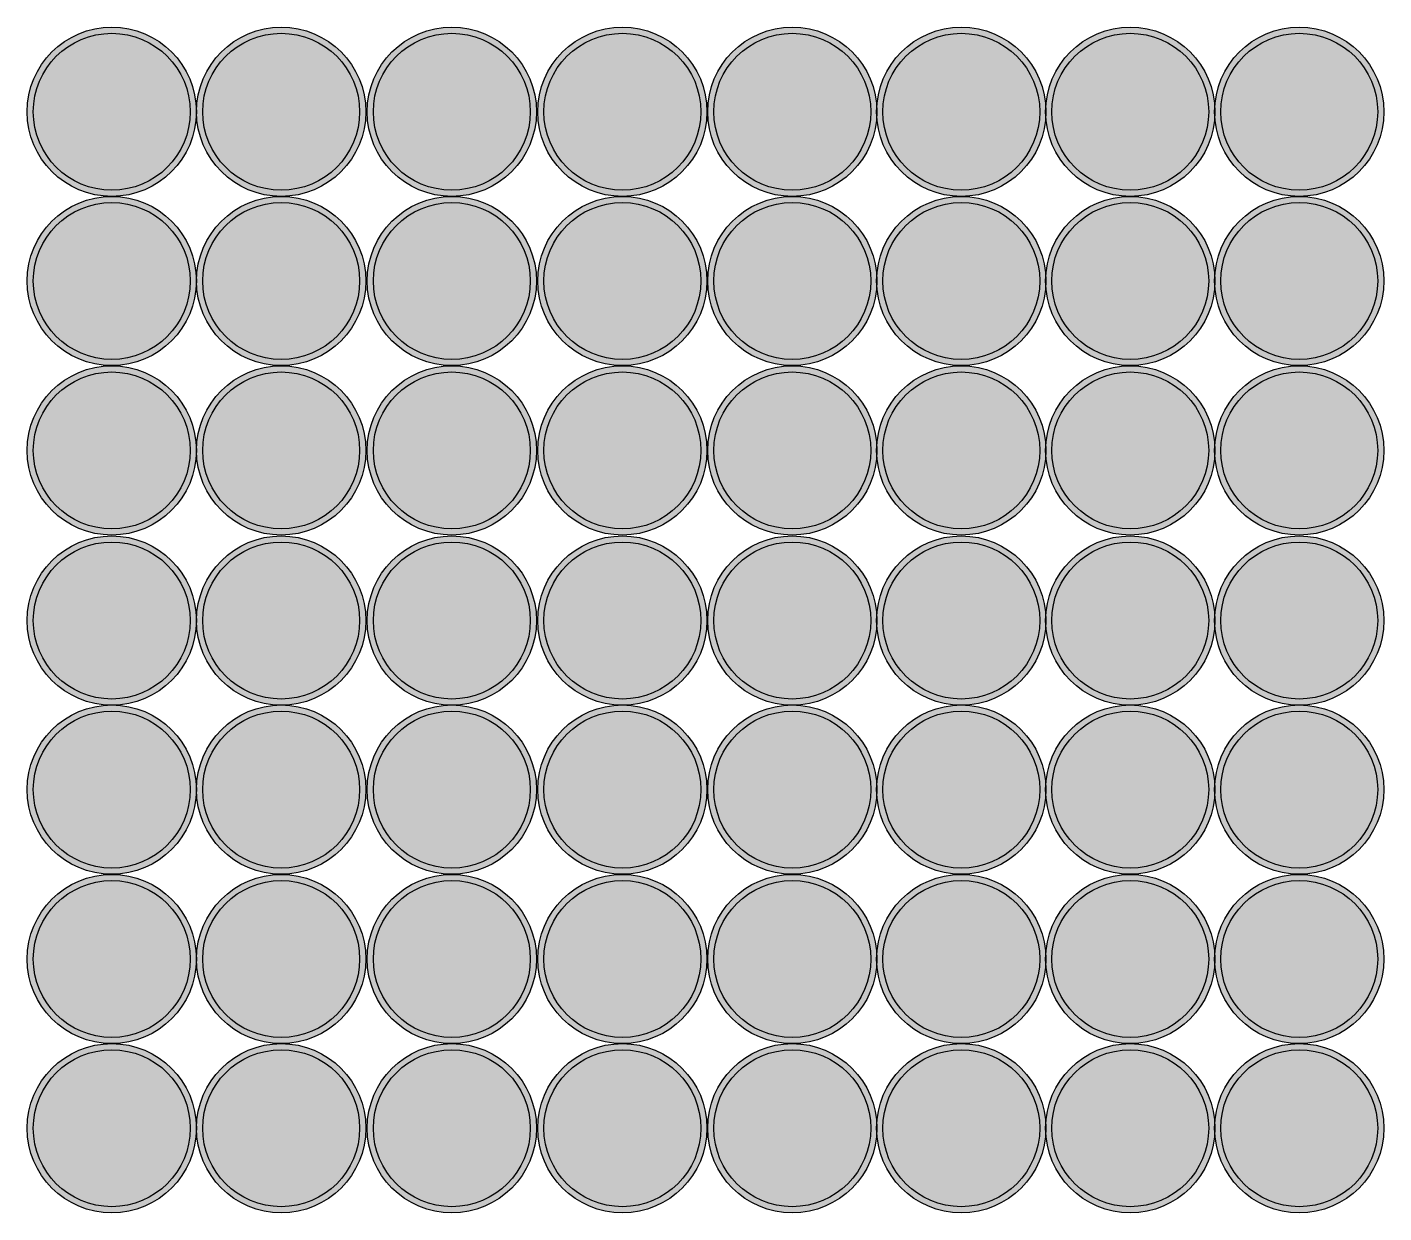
# Model space of a CAD drawing. Header units: inches. Extents: x 2620 to 4317, y 1826 to 2873.
# Drawn here: x 3246.76 to 3274.33, y 2526.34 to 2550.43 of the extents above; entities that cross this region are included whole.
import ezdxf

# ---------------------------------------------------------------- set-up
doc = ezdxf.new("R2010")
doc.units = ezdxf.units.IN
doc.header["$MEASUREMENT"] = 0

msp = doc.modelspace()

# ---------------------------------------------------------------- hatches: boundary and pattern name
h = msp.add_hatch(color=256)
h.dxf.hatch_style = 1
h.set_gradient(color1=(41, 49, 137), color2=(19, 103, 52), tint=1, name='INVCURVED')
h.paths.add_polyline_path([(3246.7558, 2548.71449, 1), (3250.1958, 2548.71449, 1)])
h.paths.add_polyline_path([(3250.0708, 2548.71449, -1), (3246.8808, 2548.71449, -1)], flags=16)
h = msp.add_hatch(color=256)
h.dxf.hatch_style = 1
h.set_gradient(color1=(242, 103, 34), color2=(248, 153, 30), tint=1)
h.paths.add_polyline_path([(3250.0708, 2548.71449, 1), (3246.8808, 2548.71449, 1)])
h = msp.add_hatch(color=256)
h.dxf.hatch_style = 1
h.set_gradient(color1=(41, 49, 137), color2=(19, 103, 52), tint=1, name='INVCURVED')
h.paths.add_polyline_path([(3250.19953, 2548.71449, 1), (3253.63953, 2548.71449, 1)])
h.paths.add_polyline_path([(3253.51453, 2548.71449, -1), (3250.32453, 2548.71449, -1)], flags=16)
h = msp.add_hatch(color=256)
h.dxf.hatch_style = 1
h.set_gradient(color1=(242, 103, 34), color2=(248, 153, 30), tint=1)
h.paths.add_polyline_path([(3253.51453, 2548.71449, 1), (3250.32453, 2548.71449, 1)])
h = msp.add_hatch(color=256)
h.dxf.hatch_style = 1
h.set_gradient(color1=(41, 49, 137), color2=(19, 103, 52), tint=1, name='INVCURVED')
h.paths.add_polyline_path([(3253.66808, 2548.71449, 1), (3257.10808, 2548.71449, 1)])
h.paths.add_polyline_path([(3256.98308, 2548.71449, -1), (3253.79308, 2548.71449, -1)], flags=16)
h = msp.add_hatch(color=256)
h.dxf.hatch_style = 1
h.set_gradient(color1=(242, 103, 34), color2=(248, 153, 30), tint=1)
h.paths.add_polyline_path([(3256.98308, 2548.71449, 1), (3253.79308, 2548.71449, 1)])
h = msp.add_hatch(color=256)
h.dxf.hatch_style = 1
h.set_gradient(color1=(41, 49, 137), color2=(19, 103, 52), tint=1, name='INVCURVED')
h.paths.add_polyline_path([(3257.13427, 2548.71449, 1), (3260.57427, 2548.71449, 1)])
h.paths.add_polyline_path([(3260.44927, 2548.71449, -1), (3257.25927, 2548.71449, -1)], flags=16)
h = msp.add_hatch(color=256)
h.dxf.hatch_style = 1
h.set_gradient(color1=(242, 103, 34), color2=(248, 153, 30), tint=1)
h.paths.add_polyline_path([(3260.44927, 2548.71449, 1), (3257.25927, 2548.71449, 1)])
h = msp.add_hatch(color=256)
h.dxf.hatch_style = 1
h.set_gradient(color1=(41, 49, 137), color2=(19, 103, 52), tint=1, name='INVCURVED')
h.paths.add_polyline_path([(3260.5882, 2548.71449, 1), (3264.0282, 2548.71449, 1)])
h.paths.add_polyline_path([(3263.9032, 2548.71449, -1), (3260.7132, 2548.71449, -1)], flags=16)
h = msp.add_hatch(color=256)
h.dxf.hatch_style = 1
h.set_gradient(color1=(242, 103, 34), color2=(248, 153, 30), tint=1)
h.paths.add_polyline_path([(3263.9032, 2548.71449, 1), (3260.7132, 2548.71449, 1)])
h = msp.add_hatch(color=256)
h.dxf.hatch_style = 1
h.set_gradient(color1=(41, 49, 137), color2=(19, 103, 52), tint=1, name='INVCURVED')
h.paths.add_polyline_path([(3264.02297, 2548.71449, 1), (3267.46297, 2548.71449, 1)])
h.paths.add_polyline_path([(3267.33797, 2548.71449, -1), (3264.14797, 2548.71449, -1)], flags=16)
h = msp.add_hatch(color=256)
h.dxf.hatch_style = 1
h.set_gradient(color1=(242, 103, 34), color2=(248, 153, 30), tint=1)
h.paths.add_polyline_path([(3267.33797, 2548.71449, 1), (3264.14797, 2548.71449, 1)])
h = msp.add_hatch(color=256)
h.dxf.hatch_style = 1
h.set_gradient(color1=(41, 49, 137), color2=(19, 103, 52), tint=1, name='INVCURVED')
h.paths.add_polyline_path([(3267.45774, 2548.71449, 1), (3270.89774, 2548.71449, 1)])
h.paths.add_polyline_path([(3270.77274, 2548.71449, -1), (3267.58274, 2548.71449, -1)], flags=16)
h = msp.add_hatch(color=256)
h.dxf.hatch_style = 1
h.set_gradient(color1=(242, 103, 34), color2=(248, 153, 30), tint=1)
h.paths.add_polyline_path([(3270.77274, 2548.71449, 1), (3267.58274, 2548.71449, 1)])
h = msp.add_hatch(color=256)
h.dxf.hatch_style = 1
h.set_gradient(color1=(41, 49, 137), color2=(19, 103, 52), tint=1, name='INVCURVED')
h.paths.add_polyline_path([(3270.89233, 2548.71449, 1), (3274.33233, 2548.71449, 1)])
h.paths.add_polyline_path([(3274.20733, 2548.71449, -1), (3271.01733, 2548.71449, -1)], flags=16)
h = msp.add_hatch(color=256)
h.dxf.hatch_style = 1
h.set_gradient(color1=(242, 103, 34), color2=(248, 153, 30), tint=1)
h.paths.add_polyline_path([(3274.20733, 2548.71449, 1), (3271.01733, 2548.71449, 1)])
h = msp.add_hatch(color=256)
h.dxf.hatch_style = 1
h.set_gradient(color1=(41, 49, 137), color2=(19, 103, 52), tint=1, name='INVCURVED')
h.paths.add_polyline_path([(3246.7558, 2545.27554, 1), (3250.1958, 2545.27554, 1)])
h.paths.add_polyline_path([(3250.0708, 2545.27554, -1), (3246.8808, 2545.27554, -1)], flags=16)
h = msp.add_hatch(color=256)
h.dxf.hatch_style = 1
h.set_gradient(color1=(41, 49, 137), color2=(19, 103, 52), tint=1, name='INVCURVED')
h.paths.add_polyline_path([(3250.19953, 2545.27554, 1), (3253.63953, 2545.27554, 1)])
h.paths.add_polyline_path([(3253.51453, 2545.27554, -1), (3250.32453, 2545.27554, -1)], flags=16)
h = msp.add_hatch(color=256)
h.dxf.hatch_style = 1
h.set_gradient(color1=(41, 49, 137), color2=(19, 103, 52), tint=1, name='INVCURVED')
h.paths.add_polyline_path([(3253.66808, 2545.27554, 1), (3257.10808, 2545.27554, 1)])
h.paths.add_polyline_path([(3256.98308, 2545.27554, -1), (3253.79308, 2545.27554, -1)], flags=16)
h = msp.add_hatch(color=256)
h.dxf.hatch_style = 1
h.set_gradient(color1=(41, 49, 137), color2=(19, 103, 52), tint=1, name='INVCURVED')
h.paths.add_polyline_path([(3257.13427, 2545.27554, 1), (3260.57427, 2545.27554, 1)])
h.paths.add_polyline_path([(3260.44927, 2545.27554, -1), (3257.25927, 2545.27554, -1)], flags=16)
h = msp.add_hatch(color=256)
h.dxf.hatch_style = 1
h.set_gradient(color1=(41, 49, 137), color2=(19, 103, 52), tint=1, name='INVCURVED')
h.paths.add_polyline_path([(3260.5882, 2545.27554, 1), (3264.0282, 2545.27554, 1)])
h.paths.add_polyline_path([(3263.9032, 2545.27554, -1), (3260.7132, 2545.27554, -1)], flags=16)
h = msp.add_hatch(color=256)
h.dxf.hatch_style = 1
h.set_gradient(color1=(41, 49, 137), color2=(19, 103, 52), tint=1, name='INVCURVED')
h.paths.add_polyline_path([(3264.02297, 2545.27554, 1), (3267.46297, 2545.27554, 1)])
h.paths.add_polyline_path([(3267.33797, 2545.27554, -1), (3264.14797, 2545.27554, -1)], flags=16)
h = msp.add_hatch(color=256)
h.dxf.hatch_style = 1
h.set_gradient(color1=(41, 49, 137), color2=(19, 103, 52), tint=1, name='INVCURVED')
h.paths.add_polyline_path([(3267.45774, 2545.27554, 1), (3270.89774, 2545.27554, 1)])
h.paths.add_polyline_path([(3270.77274, 2545.27554, -1), (3267.58274, 2545.27554, -1)], flags=16)
h = msp.add_hatch(color=256)
h.dxf.hatch_style = 1
h.set_gradient(color1=(41, 49, 137), color2=(19, 103, 52), tint=1, name='INVCURVED')
h.paths.add_polyline_path([(3270.89233, 2545.27554, 1), (3274.33233, 2545.27554, 1)])
h.paths.add_polyline_path([(3274.20733, 2545.27554, -1), (3271.01733, 2545.27554, -1)], flags=16)
h = msp.add_hatch(color=256)
h.dxf.hatch_style = 1
h.set_gradient(color1=(242, 103, 34), color2=(248, 153, 30), tint=1)
h.paths.add_polyline_path([(3250.0708, 2545.27554, 1), (3246.8808, 2545.27554, 1)])
h = msp.add_hatch(color=256)
h.dxf.hatch_style = 1
h.set_gradient(color1=(242, 103, 34), color2=(248, 153, 30), tint=1)
h.paths.add_polyline_path([(3253.51453, 2545.27554, 1), (3250.32453, 2545.27554, 1)])
h = msp.add_hatch(color=256)
h.dxf.hatch_style = 1
h.set_gradient(color1=(242, 103, 34), color2=(248, 153, 30), tint=1)
h.paths.add_polyline_path([(3256.98308, 2545.27554, 1), (3253.79308, 2545.27554, 1)])
h = msp.add_hatch(color=256)
h.dxf.hatch_style = 1
h.set_gradient(color1=(242, 103, 34), color2=(248, 153, 30), tint=1)
h.paths.add_polyline_path([(3260.44927, 2545.27554, 1), (3257.25927, 2545.27554, 1)])
h = msp.add_hatch(color=256)
h.dxf.hatch_style = 1
h.set_gradient(color1=(242, 103, 34), color2=(248, 153, 30), tint=1)
h.paths.add_polyline_path([(3263.9032, 2545.27554, 1), (3260.7132, 2545.27554, 1)])
h = msp.add_hatch(color=256)
h.dxf.hatch_style = 1
h.set_gradient(color1=(242, 103, 34), color2=(248, 153, 30), tint=1)
h.paths.add_polyline_path([(3267.33797, 2545.27554, 1), (3264.14797, 2545.27554, 1)])
h = msp.add_hatch(color=256)
h.dxf.hatch_style = 1
h.set_gradient(color1=(242, 103, 34), color2=(248, 153, 30), tint=1)
h.paths.add_polyline_path([(3270.77274, 2545.27554, 1), (3267.58274, 2545.27554, 1)])
h = msp.add_hatch(color=256)
h.dxf.hatch_style = 1
h.set_gradient(color1=(242, 103, 34), color2=(248, 153, 30), tint=1)
h.paths.add_polyline_path([(3274.20733, 2545.27554, 1), (3271.01733, 2545.27554, 1)])
h = msp.add_hatch(color=256)
h.dxf.hatch_style = 1
h.set_gradient(color1=(41, 49, 137), color2=(19, 103, 52), tint=1, name='INVCURVED')
h.paths.add_polyline_path([(3246.7558, 2541.83202, 1), (3250.1958, 2541.83202, 1)])
h.paths.add_polyline_path([(3250.0708, 2541.83202, -1), (3246.8808, 2541.83202, -1)], flags=16)
h = msp.add_hatch(color=256)
h.dxf.hatch_style = 1
h.set_gradient(color1=(242, 103, 34), color2=(248, 153, 30), tint=1)
h.paths.add_polyline_path([(3250.0708, 2541.83202, 1), (3246.8808, 2541.83202, 1)])
h = msp.add_hatch(color=256)
h.dxf.hatch_style = 1
h.set_gradient(color1=(41, 49, 137), color2=(19, 103, 52), tint=1, name='INVCURVED')
h.paths.add_polyline_path([(3250.19953, 2541.83202, 1), (3253.63953, 2541.83202, 1)])
h.paths.add_polyline_path([(3253.51453, 2541.83202, -1), (3250.32453, 2541.83202, -1)], flags=16)
h = msp.add_hatch(color=256)
h.dxf.hatch_style = 1
h.set_gradient(color1=(242, 103, 34), color2=(248, 153, 30), tint=1)
h.paths.add_polyline_path([(3253.51453, 2541.83202, 1), (3250.32453, 2541.83202, 1)])
h = msp.add_hatch(color=256)
h.dxf.hatch_style = 1
h.set_gradient(color1=(41, 49, 137), color2=(19, 103, 52), tint=1, name='INVCURVED')
h.paths.add_polyline_path([(3253.66808, 2541.83202, 1), (3257.10808, 2541.83202, 1)])
h.paths.add_polyline_path([(3256.98308, 2541.83202, -1), (3253.79308, 2541.83202, -1)], flags=16)
h = msp.add_hatch(color=256)
h.dxf.hatch_style = 1
h.set_gradient(color1=(242, 103, 34), color2=(248, 153, 30), tint=1)
h.paths.add_polyline_path([(3256.98308, 2541.83202, 1), (3253.79308, 2541.83202, 1)])
h = msp.add_hatch(color=256)
h.dxf.hatch_style = 1
h.set_gradient(color1=(41, 49, 137), color2=(19, 103, 52), tint=1, name='INVCURVED')
h.paths.add_polyline_path([(3257.13427, 2541.83202, 1), (3260.57427, 2541.83202, 1)])
h.paths.add_polyline_path([(3260.44927, 2541.83202, -1), (3257.25927, 2541.83202, -1)], flags=16)
h = msp.add_hatch(color=256)
h.dxf.hatch_style = 1
h.set_gradient(color1=(242, 103, 34), color2=(248, 153, 30), tint=1)
h.paths.add_polyline_path([(3260.44927, 2541.83202, 1), (3257.25927, 2541.83202, 1)])
h = msp.add_hatch(color=256)
h.dxf.hatch_style = 1
h.set_gradient(color1=(41, 49, 137), color2=(19, 103, 52), tint=1, name='INVCURVED')
h.paths.add_polyline_path([(3260.5882, 2541.83202, 1), (3264.0282, 2541.83202, 1)])
h.paths.add_polyline_path([(3263.9032, 2541.83202, -1), (3260.7132, 2541.83202, -1)], flags=16)
h = msp.add_hatch(color=256)
h.dxf.hatch_style = 1
h.set_gradient(color1=(242, 103, 34), color2=(248, 153, 30), tint=1)
h.paths.add_polyline_path([(3263.9032, 2541.83202, 1), (3260.7132, 2541.83202, 1)])
h = msp.add_hatch(color=256)
h.dxf.hatch_style = 1
h.set_gradient(color1=(41, 49, 137), color2=(19, 103, 52), tint=1, name='INVCURVED')
h.paths.add_polyline_path([(3264.02297, 2541.83202, 1), (3267.46297, 2541.83202, 1)])
h.paths.add_polyline_path([(3267.33797, 2541.83202, -1), (3264.14797, 2541.83202, -1)], flags=16)
h = msp.add_hatch(color=256)
h.dxf.hatch_style = 1
h.set_gradient(color1=(242, 103, 34), color2=(248, 153, 30), tint=1)
h.paths.add_polyline_path([(3267.33797, 2541.83202, 1), (3264.14797, 2541.83202, 1)])
h = msp.add_hatch(color=256)
h.dxf.hatch_style = 1
h.set_gradient(color1=(41, 49, 137), color2=(19, 103, 52), tint=1, name='INVCURVED')
h.paths.add_polyline_path([(3267.45774, 2541.83202, 1), (3270.89774, 2541.83202, 1)])
h.paths.add_polyline_path([(3270.77274, 2541.83202, -1), (3267.58274, 2541.83202, -1)], flags=16)
h = msp.add_hatch(color=256)
h.dxf.hatch_style = 1
h.set_gradient(color1=(242, 103, 34), color2=(248, 153, 30), tint=1)
h.paths.add_polyline_path([(3270.77274, 2541.83202, 1), (3267.58274, 2541.83202, 1)])
h = msp.add_hatch(color=256)
h.dxf.hatch_style = 1
h.set_gradient(color1=(41, 49, 137), color2=(19, 103, 52), tint=1, name='INVCURVED')
h.paths.add_polyline_path([(3270.89233, 2541.83202, 1), (3274.33233, 2541.83202, 1)])
h.paths.add_polyline_path([(3274.20733, 2541.83202, -1), (3271.01733, 2541.83202, -1)], flags=16)
h = msp.add_hatch(color=256)
h.dxf.hatch_style = 1
h.set_gradient(color1=(242, 103, 34), color2=(248, 153, 30), tint=1)
h.paths.add_polyline_path([(3274.20733, 2541.83202, 1), (3271.01733, 2541.83202, 1)])
h = msp.add_hatch(color=256)
h.dxf.hatch_style = 1
h.set_gradient(color1=(41, 49, 137), color2=(19, 103, 52), tint=1, name='INVCURVED')
h.paths.add_polyline_path([(3246.7558, 2538.37466, 1), (3250.1958, 2538.37466, 1)])
h.paths.add_polyline_path([(3250.0708, 2538.37466, -1), (3246.8808, 2538.37466, -1)], flags=16)
h = msp.add_hatch(color=256)
h.dxf.hatch_style = 1
h.set_gradient(color1=(41, 49, 137), color2=(19, 103, 52), tint=1, name='INVCURVED')
h.paths.add_polyline_path([(3250.19953, 2538.37466, 1), (3253.63953, 2538.37466, 1)])
h.paths.add_polyline_path([(3253.51453, 2538.37466, -1), (3250.32453, 2538.37466, -1)], flags=16)
h = msp.add_hatch(color=256)
h.dxf.hatch_style = 1
h.set_gradient(color1=(41, 49, 137), color2=(19, 103, 52), tint=1, name='INVCURVED')
h.paths.add_polyline_path([(3253.66808, 2538.37466, 1), (3257.10808, 2538.37466, 1)])
h.paths.add_polyline_path([(3256.98308, 2538.37466, -1), (3253.79308, 2538.37466, -1)], flags=16)
h = msp.add_hatch(color=256)
h.dxf.hatch_style = 1
h.set_gradient(color1=(41, 49, 137), color2=(19, 103, 52), tint=1, name='INVCURVED')
h.paths.add_polyline_path([(3257.13427, 2538.37466, 1), (3260.57427, 2538.37466, 1)])
h.paths.add_polyline_path([(3260.44927, 2538.37466, -1), (3257.25927, 2538.37466, -1)], flags=16)
h = msp.add_hatch(color=256)
h.dxf.hatch_style = 1
h.set_gradient(color1=(41, 49, 137), color2=(19, 103, 52), tint=1, name='INVCURVED')
h.paths.add_polyline_path([(3260.5882, 2538.37466, 1), (3264.0282, 2538.37466, 1)])
h.paths.add_polyline_path([(3263.9032, 2538.37466, -1), (3260.7132, 2538.37466, -1)], flags=16)
h = msp.add_hatch(color=256)
h.dxf.hatch_style = 1
h.set_gradient(color1=(41, 49, 137), color2=(19, 103, 52), tint=1, name='INVCURVED')
h.paths.add_polyline_path([(3264.02297, 2538.37466, 1), (3267.46297, 2538.37466, 1)])
h.paths.add_polyline_path([(3267.33797, 2538.37466, -1), (3264.14797, 2538.37466, -1)], flags=16)
h = msp.add_hatch(color=256)
h.dxf.hatch_style = 1
h.set_gradient(color1=(41, 49, 137), color2=(19, 103, 52), tint=1, name='INVCURVED')
h.paths.add_polyline_path([(3267.45774, 2538.37466, 1), (3270.89774, 2538.37466, 1)])
h.paths.add_polyline_path([(3270.77274, 2538.37466, -1), (3267.58274, 2538.37466, -1)], flags=16)
h = msp.add_hatch(color=256)
h.dxf.hatch_style = 1
h.set_gradient(color1=(41, 49, 137), color2=(19, 103, 52), tint=1, name='INVCURVED')
h.paths.add_polyline_path([(3270.89233, 2538.37466, 1), (3274.33233, 2538.37466, 1)])
h.paths.add_polyline_path([(3274.20733, 2538.37466, -1), (3271.01733, 2538.37466, -1)], flags=16)
h = msp.add_hatch(color=256)
h.dxf.hatch_style = 1
h.set_gradient(color1=(242, 103, 34), color2=(248, 153, 30), tint=1)
h.paths.add_polyline_path([(3250.0708, 2538.37466, 1), (3246.8808, 2538.37466, 1)])
h = msp.add_hatch(color=256)
h.dxf.hatch_style = 1
h.set_gradient(color1=(242, 103, 34), color2=(248, 153, 30), tint=1)
h.paths.add_polyline_path([(3253.51453, 2538.37466, 1), (3250.32453, 2538.37466, 1)])
h = msp.add_hatch(color=256)
h.dxf.hatch_style = 1
h.set_gradient(color1=(242, 103, 34), color2=(248, 153, 30), tint=1)
h.paths.add_polyline_path([(3256.98308, 2538.37466, 1), (3253.79308, 2538.37466, 1)])
h = msp.add_hatch(color=256)
h.dxf.hatch_style = 1
h.set_gradient(color1=(242, 103, 34), color2=(248, 153, 30), tint=1)
h.paths.add_polyline_path([(3260.44927, 2538.37466, 1), (3257.25927, 2538.37466, 1)])
h = msp.add_hatch(color=256)
h.dxf.hatch_style = 1
h.set_gradient(color1=(242, 103, 34), color2=(248, 153, 30), tint=1)
h.paths.add_polyline_path([(3263.9032, 2538.37466, 1), (3260.7132, 2538.37466, 1)])
h = msp.add_hatch(color=256)
h.dxf.hatch_style = 1
h.set_gradient(color1=(242, 103, 34), color2=(248, 153, 30), tint=1)
h.paths.add_polyline_path([(3267.33797, 2538.37466, 1), (3264.14797, 2538.37466, 1)])
h = msp.add_hatch(color=256)
h.dxf.hatch_style = 1
h.set_gradient(color1=(242, 103, 34), color2=(248, 153, 30), tint=1)
h.paths.add_polyline_path([(3270.77274, 2538.37466, 1), (3267.58274, 2538.37466, 1)])
h = msp.add_hatch(color=256)
h.dxf.hatch_style = 1
h.set_gradient(color1=(242, 103, 34), color2=(248, 153, 30), tint=1)
h.paths.add_polyline_path([(3274.20733, 2538.37466, 1), (3271.01733, 2538.37466, 1)])
h = msp.add_hatch(color=256)
h.dxf.hatch_style = 1
h.set_gradient(color1=(41, 49, 137), color2=(19, 103, 52), tint=1, name='INVCURVED')
h.paths.add_polyline_path([(3246.7558, 2534.9388, 1), (3250.1958, 2534.9388, 1)])
h.paths.add_polyline_path([(3250.0708, 2534.9388, -1), (3246.8808, 2534.9388, -1)], flags=16)
h = msp.add_hatch(color=256)
h.dxf.hatch_style = 1
h.set_gradient(color1=(242, 103, 34), color2=(248, 153, 30), tint=1)
h.paths.add_polyline_path([(3250.0708, 2534.9388, 1), (3246.8808, 2534.9388, 1)])
h = msp.add_hatch(color=256)
h.dxf.hatch_style = 1
h.set_gradient(color1=(41, 49, 137), color2=(19, 103, 52), tint=1, name='INVCURVED')
h.paths.add_polyline_path([(3250.19953, 2534.9388, 1), (3253.63953, 2534.9388, 1)])
h.paths.add_polyline_path([(3253.51453, 2534.9388, -1), (3250.32453, 2534.9388, -1)], flags=16)
h = msp.add_hatch(color=256)
h.dxf.hatch_style = 1
h.set_gradient(color1=(242, 103, 34), color2=(248, 153, 30), tint=1)
h.paths.add_polyline_path([(3253.51453, 2534.9388, 1), (3250.32453, 2534.9388, 1)])
h = msp.add_hatch(color=256)
h.dxf.hatch_style = 1
h.set_gradient(color1=(41, 49, 137), color2=(19, 103, 52), tint=1, name='INVCURVED')
h.paths.add_polyline_path([(3253.66808, 2534.9388, 1), (3257.10808, 2534.9388, 1)])
h.paths.add_polyline_path([(3256.98308, 2534.9388, -1), (3253.79308, 2534.9388, -1)], flags=16)
h = msp.add_hatch(color=256)
h.dxf.hatch_style = 1
h.set_gradient(color1=(242, 103, 34), color2=(248, 153, 30), tint=1)
h.paths.add_polyline_path([(3256.98308, 2534.9388, 1), (3253.79308, 2534.9388, 1)])
h = msp.add_hatch(color=256)
h.dxf.hatch_style = 1
h.set_gradient(color1=(41, 49, 137), color2=(19, 103, 52), tint=1, name='INVCURVED')
h.paths.add_polyline_path([(3257.13427, 2534.9388, 1), (3260.57427, 2534.9388, 1)])
h.paths.add_polyline_path([(3260.44927, 2534.9388, -1), (3257.25927, 2534.9388, -1)], flags=16)
h = msp.add_hatch(color=256)
h.dxf.hatch_style = 1
h.set_gradient(color1=(242, 103, 34), color2=(248, 153, 30), tint=1)
h.paths.add_polyline_path([(3260.44927, 2534.9388, 1), (3257.25927, 2534.9388, 1)])
h = msp.add_hatch(color=256)
h.dxf.hatch_style = 1
h.set_gradient(color1=(41, 49, 137), color2=(19, 103, 52), tint=1, name='INVCURVED')
h.paths.add_polyline_path([(3260.5882, 2534.9388, 1), (3264.0282, 2534.9388, 1)])
h.paths.add_polyline_path([(3263.9032, 2534.9388, -1), (3260.7132, 2534.9388, -1)], flags=16)
h = msp.add_hatch(color=256)
h.dxf.hatch_style = 1
h.set_gradient(color1=(242, 103, 34), color2=(248, 153, 30), tint=1)
h.paths.add_polyline_path([(3263.9032, 2534.9388, 1), (3260.7132, 2534.9388, 1)])
h = msp.add_hatch(color=256)
h.dxf.hatch_style = 1
h.set_gradient(color1=(41, 49, 137), color2=(19, 103, 52), tint=1, name='INVCURVED')
h.paths.add_polyline_path([(3264.02297, 2534.9388, 1), (3267.46297, 2534.9388, 1)])
h.paths.add_polyline_path([(3267.33797, 2534.9388, -1), (3264.14797, 2534.9388, -1)], flags=16)
h = msp.add_hatch(color=256)
h.dxf.hatch_style = 1
h.set_gradient(color1=(242, 103, 34), color2=(248, 153, 30), tint=1)
h.paths.add_polyline_path([(3267.33797, 2534.9388, 1), (3264.14797, 2534.9388, 1)])
h = msp.add_hatch(color=256)
h.dxf.hatch_style = 1
h.set_gradient(color1=(41, 49, 137), color2=(19, 103, 52), tint=1, name='INVCURVED')
h.paths.add_polyline_path([(3267.45774, 2534.9388, 1), (3270.89774, 2534.9388, 1)])
h.paths.add_polyline_path([(3270.77274, 2534.9388, -1), (3267.58274, 2534.9388, -1)], flags=16)
h = msp.add_hatch(color=256)
h.dxf.hatch_style = 1
h.set_gradient(color1=(242, 103, 34), color2=(248, 153, 30), tint=1)
h.paths.add_polyline_path([(3270.77274, 2534.9388, 1), (3267.58274, 2534.9388, 1)])
h = msp.add_hatch(color=256)
h.dxf.hatch_style = 1
h.set_gradient(color1=(41, 49, 137), color2=(19, 103, 52), tint=1, name='INVCURVED')
h.paths.add_polyline_path([(3270.89233, 2534.9388, 1), (3274.33233, 2534.9388, 1)])
h.paths.add_polyline_path([(3274.20733, 2534.9388, -1), (3271.01733, 2534.9388, -1)], flags=16)
h = msp.add_hatch(color=256)
h.dxf.hatch_style = 1
h.set_gradient(color1=(242, 103, 34), color2=(248, 153, 30), tint=1)
h.paths.add_polyline_path([(3274.20733, 2534.9388, 1), (3271.01733, 2534.9388, 1)])
h = msp.add_hatch(color=256)
h.dxf.hatch_style = 1
h.set_gradient(color1=(41, 49, 137), color2=(19, 103, 52), tint=1, name='INVCURVED')
h.paths.add_polyline_path([(3246.7558, 2531.49625, 1), (3250.1958, 2531.49625, 1)])
h.paths.add_polyline_path([(3250.0708, 2531.49625, -1), (3246.8808, 2531.49625, -1)], flags=16)
h = msp.add_hatch(color=256)
h.dxf.hatch_style = 1
h.set_gradient(color1=(41, 49, 137), color2=(19, 103, 52), tint=1, name='INVCURVED')
h.paths.add_polyline_path([(3250.19953, 2531.49625, 1), (3253.63953, 2531.49625, 1)])
h.paths.add_polyline_path([(3253.51453, 2531.49625, -1), (3250.32453, 2531.49625, -1)], flags=16)
h = msp.add_hatch(color=256)
h.dxf.hatch_style = 1
h.set_gradient(color1=(41, 49, 137), color2=(19, 103, 52), tint=1, name='INVCURVED')
h.paths.add_polyline_path([(3253.66808, 2531.49625, 1), (3257.10808, 2531.49625, 1)])
h.paths.add_polyline_path([(3256.98308, 2531.49625, -1), (3253.79308, 2531.49625, -1)], flags=16)
h = msp.add_hatch(color=256)
h.dxf.hatch_style = 1
h.set_gradient(color1=(41, 49, 137), color2=(19, 103, 52), tint=1, name='INVCURVED')
h.paths.add_polyline_path([(3257.13427, 2531.49625, 1), (3260.57427, 2531.49625, 1)])
h.paths.add_polyline_path([(3260.44927, 2531.49625, -1), (3257.25927, 2531.49625, -1)], flags=16)
h = msp.add_hatch(color=256)
h.dxf.hatch_style = 1
h.set_gradient(color1=(41, 49, 137), color2=(19, 103, 52), tint=1, name='INVCURVED')
h.paths.add_polyline_path([(3260.5882, 2531.49625, 1), (3264.0282, 2531.49625, 1)])
h.paths.add_polyline_path([(3263.9032, 2531.49625, -1), (3260.7132, 2531.49625, -1)], flags=16)
h = msp.add_hatch(color=256)
h.dxf.hatch_style = 1
h.set_gradient(color1=(41, 49, 137), color2=(19, 103, 52), tint=1, name='INVCURVED')
h.paths.add_polyline_path([(3264.02297, 2531.49625, 1), (3267.46297, 2531.49625, 1)])
h.paths.add_polyline_path([(3267.33797, 2531.49625, -1), (3264.14797, 2531.49625, -1)], flags=16)
h = msp.add_hatch(color=256)
h.dxf.hatch_style = 1
h.set_gradient(color1=(41, 49, 137), color2=(19, 103, 52), tint=1, name='INVCURVED')
h.paths.add_polyline_path([(3267.45774, 2531.49625, 1), (3270.89774, 2531.49625, 1)])
h.paths.add_polyline_path([(3270.77274, 2531.49625, -1), (3267.58274, 2531.49625, -1)], flags=16)
h = msp.add_hatch(color=256)
h.dxf.hatch_style = 1
h.set_gradient(color1=(41, 49, 137), color2=(19, 103, 52), tint=1, name='INVCURVED')
h.paths.add_polyline_path([(3270.89233, 2531.49625, 1), (3274.33233, 2531.49625, 1)])
h.paths.add_polyline_path([(3274.20733, 2531.49625, -1), (3271.01733, 2531.49625, -1)], flags=16)
h = msp.add_hatch(color=256)
h.dxf.hatch_style = 1
h.set_gradient(color1=(242, 103, 34), color2=(248, 153, 30), tint=1)
h.paths.add_polyline_path([(3250.0708, 2531.49625, 1), (3246.8808, 2531.49625, 1)])
h = msp.add_hatch(color=256)
h.dxf.hatch_style = 1
h.set_gradient(color1=(242, 103, 34), color2=(248, 153, 30), tint=1)
h.paths.add_polyline_path([(3253.51453, 2531.49625, 1), (3250.32453, 2531.49625, 1)])
h = msp.add_hatch(color=256)
h.dxf.hatch_style = 1
h.set_gradient(color1=(242, 103, 34), color2=(248, 153, 30), tint=1)
h.paths.add_polyline_path([(3256.98308, 2531.49625, 1), (3253.79308, 2531.49625, 1)])
h = msp.add_hatch(color=256)
h.dxf.hatch_style = 1
h.set_gradient(color1=(242, 103, 34), color2=(248, 153, 30), tint=1)
h.paths.add_polyline_path([(3260.44927, 2531.49625, 1), (3257.25927, 2531.49625, 1)])
h = msp.add_hatch(color=256)
h.dxf.hatch_style = 1
h.set_gradient(color1=(242, 103, 34), color2=(248, 153, 30), tint=1)
h.paths.add_polyline_path([(3263.9032, 2531.49625, 1), (3260.7132, 2531.49625, 1)])
h = msp.add_hatch(color=256)
h.dxf.hatch_style = 1
h.set_gradient(color1=(242, 103, 34), color2=(248, 153, 30), tint=1)
h.paths.add_polyline_path([(3267.33797, 2531.49625, 1), (3264.14797, 2531.49625, 1)])
h = msp.add_hatch(color=256)
h.dxf.hatch_style = 1
h.set_gradient(color1=(242, 103, 34), color2=(248, 153, 30), tint=1)
h.paths.add_polyline_path([(3270.77274, 2531.49625, 1), (3267.58274, 2531.49625, 1)])
h = msp.add_hatch(color=256)
h.dxf.hatch_style = 1
h.set_gradient(color1=(242, 103, 34), color2=(248, 153, 30), tint=1)
h.paths.add_polyline_path([(3274.20733, 2531.49625, 1), (3271.01733, 2531.49625, 1)])
h = msp.add_hatch(color=256)
h.dxf.hatch_style = 1
h.set_gradient(color1=(41, 49, 137), color2=(19, 103, 52), tint=1, name='INVCURVED')
h.paths.add_polyline_path([(3246.7558, 2528.05731, 1), (3250.1958, 2528.05731, 1)])
h.paths.add_polyline_path([(3250.0708, 2528.05731, -1), (3246.8808, 2528.05731, -1)], flags=16)
h = msp.add_hatch(color=256)
h.dxf.hatch_style = 1
h.set_gradient(color1=(242, 103, 34), color2=(248, 153, 30), tint=1)
h.paths.add_polyline_path([(3250.0708, 2528.05731, 1), (3246.8808, 2528.05731, 1)])
h = msp.add_hatch(color=256)
h.dxf.hatch_style = 1
h.set_gradient(color1=(41, 49, 137), color2=(19, 103, 52), tint=1, name='INVCURVED')
h.paths.add_polyline_path([(3250.19953, 2528.05731, 1), (3253.63953, 2528.05731, 1)])
h.paths.add_polyline_path([(3253.51453, 2528.05731, -1), (3250.32453, 2528.05731, -1)], flags=16)
h = msp.add_hatch(color=256)
h.dxf.hatch_style = 1
h.set_gradient(color1=(242, 103, 34), color2=(248, 153, 30), tint=1)
h.paths.add_polyline_path([(3253.51453, 2528.05731, 1), (3250.32453, 2528.05731, 1)])
h = msp.add_hatch(color=256)
h.dxf.hatch_style = 1
h.set_gradient(color1=(41, 49, 137), color2=(19, 103, 52), tint=1, name='INVCURVED')
h.paths.add_polyline_path([(3253.66808, 2528.05731, 1), (3257.10808, 2528.05731, 1)])
h.paths.add_polyline_path([(3256.98308, 2528.05731, -1), (3253.79308, 2528.05731, -1)], flags=16)
h = msp.add_hatch(color=256)
h.dxf.hatch_style = 1
h.set_gradient(color1=(242, 103, 34), color2=(248, 153, 30), tint=1)
h.paths.add_polyline_path([(3256.98308, 2528.05731, 1), (3253.79308, 2528.05731, 1)])
h = msp.add_hatch(color=256)
h.dxf.hatch_style = 1
h.set_gradient(color1=(41, 49, 137), color2=(19, 103, 52), tint=1, name='INVCURVED')
h.paths.add_polyline_path([(3257.13427, 2528.05731, 1), (3260.57427, 2528.05731, 1)])
h.paths.add_polyline_path([(3260.44927, 2528.05731, -1), (3257.25927, 2528.05731, -1)], flags=16)
h = msp.add_hatch(color=256)
h.dxf.hatch_style = 1
h.set_gradient(color1=(242, 103, 34), color2=(248, 153, 30), tint=1)
h.paths.add_polyline_path([(3260.44927, 2528.05731, 1), (3257.25927, 2528.05731, 1)])
h = msp.add_hatch(color=256)
h.dxf.hatch_style = 1
h.set_gradient(color1=(41, 49, 137), color2=(19, 103, 52), tint=1, name='INVCURVED')
h.paths.add_polyline_path([(3260.5882, 2528.05731, 1), (3264.0282, 2528.05731, 1)])
h.paths.add_polyline_path([(3263.9032, 2528.05731, -1), (3260.7132, 2528.05731, -1)], flags=16)
h = msp.add_hatch(color=256)
h.dxf.hatch_style = 1
h.set_gradient(color1=(242, 103, 34), color2=(248, 153, 30), tint=1)
h.paths.add_polyline_path([(3263.9032, 2528.05731, 1), (3260.7132, 2528.05731, 1)])
h = msp.add_hatch(color=256)
h.dxf.hatch_style = 1
h.set_gradient(color1=(41, 49, 137), color2=(19, 103, 52), tint=1, name='INVCURVED')
h.paths.add_polyline_path([(3264.02297, 2528.05731, 1), (3267.46297, 2528.05731, 1)])
h.paths.add_polyline_path([(3267.33797, 2528.05731, -1), (3264.14797, 2528.05731, -1)], flags=16)
h = msp.add_hatch(color=256)
h.dxf.hatch_style = 1
h.set_gradient(color1=(242, 103, 34), color2=(248, 153, 30), tint=1)
h.paths.add_polyline_path([(3267.33797, 2528.05731, 1), (3264.14797, 2528.05731, 1)])
h = msp.add_hatch(color=256)
h.dxf.hatch_style = 1
h.set_gradient(color1=(41, 49, 137), color2=(19, 103, 52), tint=1, name='INVCURVED')
h.paths.add_polyline_path([(3267.45774, 2528.05731, 1), (3270.89774, 2528.05731, 1)])
h.paths.add_polyline_path([(3270.77274, 2528.05731, -1), (3267.58274, 2528.05731, -1)], flags=16)
h = msp.add_hatch(color=256)
h.dxf.hatch_style = 1
h.set_gradient(color1=(242, 103, 34), color2=(248, 153, 30), tint=1)
h.paths.add_polyline_path([(3270.77274, 2528.05731, 1), (3267.58274, 2528.05731, 1)])
h = msp.add_hatch(color=256)
h.dxf.hatch_style = 1
h.set_gradient(color1=(41, 49, 137), color2=(19, 103, 52), tint=1, name='INVCURVED')
h.paths.add_polyline_path([(3270.89233, 2528.05731, 1), (3274.33233, 2528.05731, 1)])
h.paths.add_polyline_path([(3274.20733, 2528.05731, -1), (3271.01733, 2528.05731, -1)], flags=16)
h = msp.add_hatch(color=256)
h.dxf.hatch_style = 1
h.set_gradient(color1=(242, 103, 34), color2=(248, 153, 30), tint=1)
h.paths.add_polyline_path([(3274.20733, 2528.05731, 1), (3271.01733, 2528.05731, 1)])

# ---------------------------------------------------------------- linework, layer by layer
for centre, radius in [((3248.4758, 2548.71449), 1.72), ((3248.4758, 2548.71449), 1.595), ((3251.91953, 2548.71449), 1.72), ((3251.91953, 2548.71449), 1.595), ((3255.38808, 2548.71449), 1.72), ((3255.38808, 2548.71449), 1.595), ((3258.85427, 2548.71449), 1.72), ((3258.85427, 2548.71449), 1.595), ((3262.3082, 2548.71449), 1.72), ((3262.3082, 2548.71449), 1.595), ((3265.74297, 2548.71449), 1.72), ((3265.74297, 2548.71449), 1.595), ((3269.17774, 2548.71449), 1.72), ((3269.17774, 2548.71449), 1.595), ((3272.61233, 2548.71449), 1.72), ((3272.61233, 2548.71449), 1.595), ((3248.4758, 2545.27554), 1.72), ((3251.91953, 2545.27554), 1.72), ((3255.38808, 2545.27554), 1.72), ((3258.85427, 2545.27554), 1.72), ((3262.3082, 2545.27554), 1.72), ((3265.74297, 2545.27554), 1.72), ((3269.17774, 2545.27554), 1.72), ((3272.61233, 2545.27554), 1.72), ((3248.4758, 2545.27554), 1.595), ((3251.91953, 2545.27554), 1.595), ((3255.38808, 2545.27554), 1.595), ((3258.85427, 2545.27554), 1.595), ((3262.3082, 2545.27554), 1.595), ((3265.74297, 2545.27554), 1.595), ((3269.17774, 2545.27554), 1.595), ((3272.61233, 2545.27554), 1.595), ((3248.4758, 2541.83202), 1.72), ((3248.4758, 2541.83202), 1.595), ((3251.91953, 2541.83202), 1.72), ((3251.91953, 2541.83202), 1.595), ((3255.38808, 2541.83202), 1.72), ((3255.38808, 2541.83202), 1.595), ((3258.85427, 2541.83202), 1.72), ((3258.85427, 2541.83202), 1.595), ((3262.3082, 2541.83202), 1.72), ((3262.3082, 2541.83202), 1.595), ((3265.74297, 2541.83202), 1.72), ((3265.74297, 2541.83202), 1.595), ((3269.17774, 2541.83202), 1.72), ((3269.17774, 2541.83202), 1.595), ((3272.61233, 2541.83202), 1.72), ((3272.61233, 2541.83202), 1.595), ((3248.4758, 2538.37466), 1.72), ((3251.91953, 2538.37466), 1.72), ((3255.38808, 2538.37466), 1.72), ((3258.85427, 2538.37466), 1.72), ((3262.3082, 2538.37466), 1.72), ((3265.74297, 2538.37466), 1.72), ((3269.17774, 2538.37466), 1.72), ((3272.61233, 2538.37466), 1.72), ((3248.4758, 2538.37466), 1.595), ((3251.91953, 2538.37466), 1.595), ((3255.38808, 2538.37466), 1.595), ((3258.85427, 2538.37466), 1.595), ((3262.3082, 2538.37466), 1.595), ((3265.74297, 2538.37466), 1.595), ((3269.17774, 2538.37466), 1.595), ((3272.61233, 2538.37466), 1.595), ((3248.4758, 2534.9388), 1.72), ((3248.4758, 2534.9388), 1.595), ((3251.91953, 2534.9388), 1.72), ((3251.91953, 2534.9388), 1.595), ((3255.38808, 2534.9388), 1.72), ((3255.38808, 2534.9388), 1.595), ((3258.85427, 2534.9388), 1.72), ((3258.85427, 2534.9388), 1.595), ((3262.3082, 2534.9388), 1.72), ((3262.3082, 2534.9388), 1.595), ((3265.74297, 2534.9388), 1.72), ((3265.74297, 2534.9388), 1.595), ((3269.17774, 2534.9388), 1.72), ((3269.17774, 2534.9388), 1.595), ((3272.61233, 2534.9388), 1.72), ((3272.61233, 2534.9388), 1.595), ((3248.4758, 2531.49625), 1.72), ((3251.91953, 2531.49625), 1.72), ((3255.38808, 2531.49625), 1.72), ((3258.85427, 2531.49625), 1.72), ((3262.3082, 2531.49625), 1.72), ((3265.74297, 2531.49625), 1.72), ((3269.17774, 2531.49625), 1.72), ((3272.61233, 2531.49625), 1.72), ((3248.4758, 2531.49625), 1.595), ((3251.91953, 2531.49625), 1.595), ((3255.38808, 2531.49625), 1.595), ((3258.85427, 2531.49625), 1.595), ((3262.3082, 2531.49625), 1.595), ((3265.74297, 2531.49625), 1.595), ((3269.17774, 2531.49625), 1.595), ((3272.61233, 2531.49625), 1.595), ((3248.4758, 2528.05731), 1.72), ((3248.4758, 2528.05731), 1.595), ((3251.91953, 2528.05731), 1.72), ((3251.91953, 2528.05731), 1.595), ((3255.38808, 2528.05731), 1.72), ((3255.38808, 2528.05731), 1.595), ((3258.85427, 2528.05731), 1.72), ((3258.85427, 2528.05731), 1.595), ((3262.3082, 2528.05731), 1.72), ((3262.3082, 2528.05731), 1.595), ((3265.74297, 2528.05731), 1.72), ((3265.74297, 2528.05731), 1.595), ((3269.17774, 2528.05731), 1.72), ((3269.17774, 2528.05731), 1.595), ((3272.61233, 2528.05731), 1.72), ((3272.61233, 2528.05731), 1.595)]:
    msp.add_circle(centre, radius)

doc.saveas('drawing.dxf')
